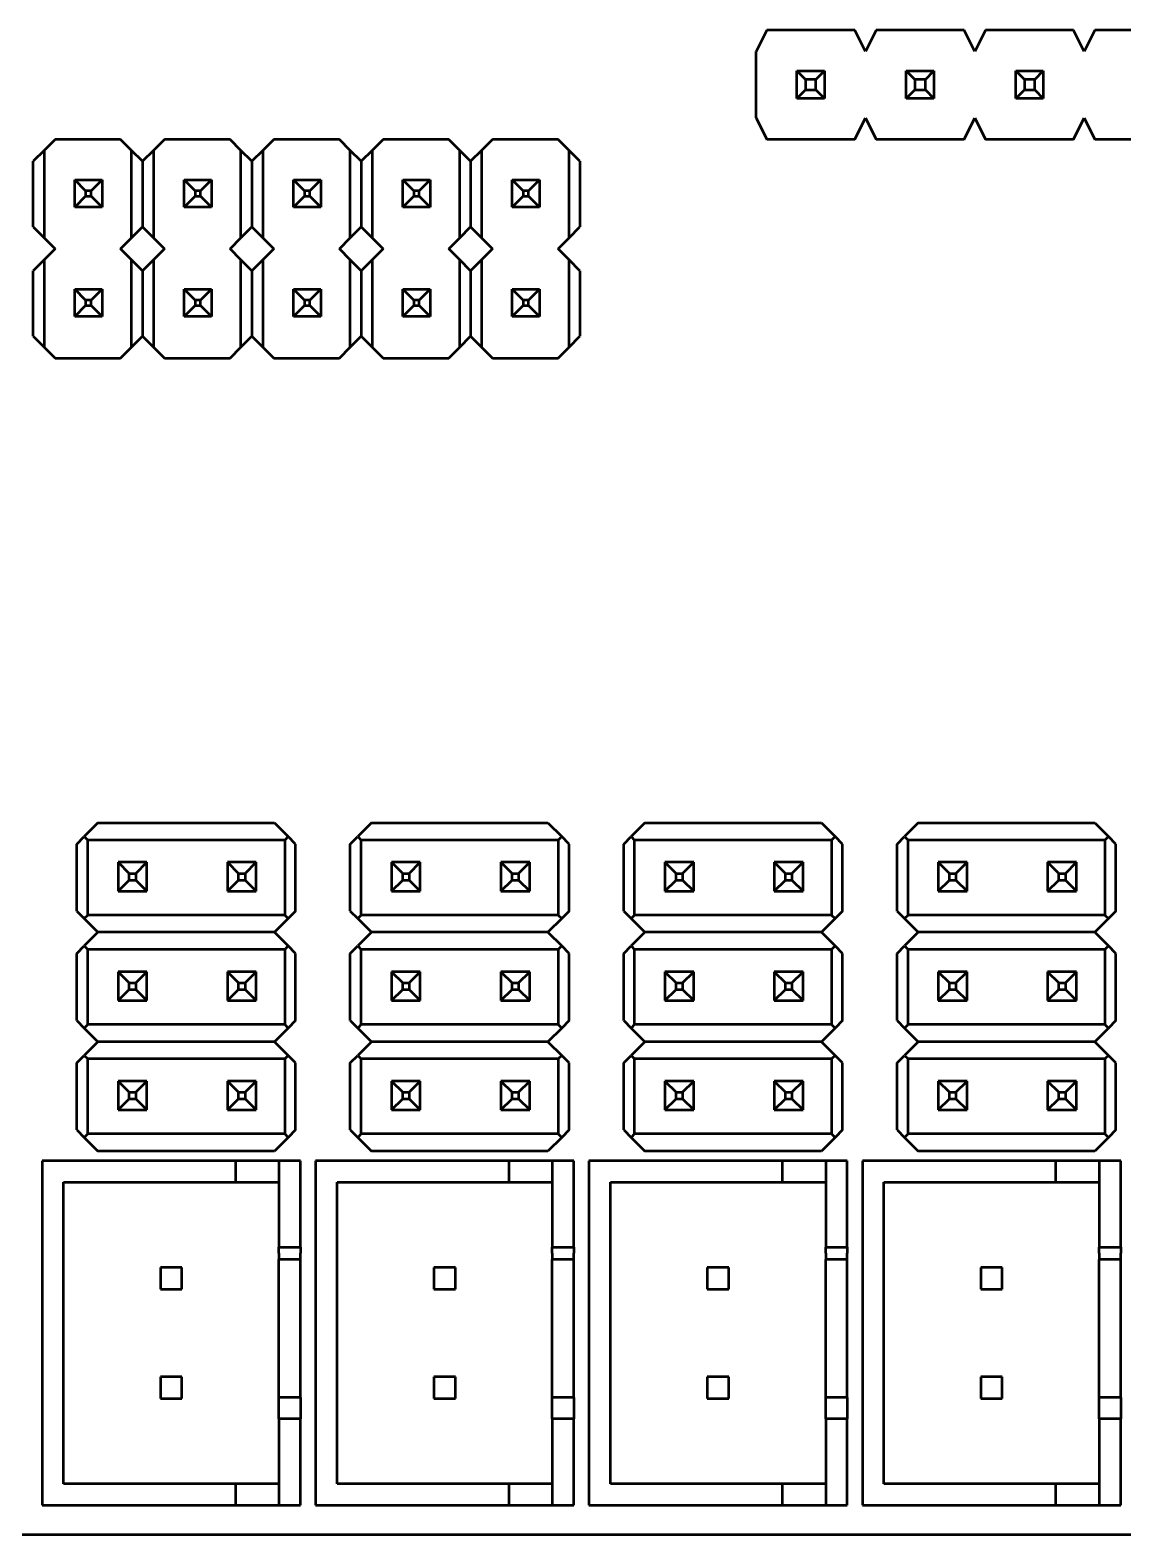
# Model space of a CAD drawing. Header units: inches. Extents: x 5.31 to 11.69, y 3.53 to 7.47.
# Drawn here: x 8.224 to 9.223, y 3.531 to 4.907 of the extents above; entities that cross this region are included whole.
import ezdxf

# ---------------------------------------------------------------- set-up
doc = ezdxf.new("R2010")
doc.units = ezdxf.units.IN
doc.header["$MEASUREMENT"] = 0
doc.layers.add('Visible (ANSI)', color=7, linetype='Continuous', lineweight=50)

msp = doc.modelspace()

# ---------------------------------------------------------------- linework, layer by layer
at = {"layer": 'Visible (ANSI)'}
for p, q in [((8.8978, 4.9075), (8.8879, 4.8878)), ((8.9781, 4.9075), (8.8978, 4.9075)), ((8.9879, 4.8878), (8.9781, 4.9075)), ((8.9978, 4.9075), (8.9879, 4.8878)), ((9.0781, 4.9075), (8.9978, 4.9075)), ((9.0879, 4.8878), (9.0781, 4.9075)), ((9.0978, 4.9075), (9.0879, 4.8878)), ((9.1781, 4.9075), (9.0978, 4.9075)), ((9.1879, 4.8878), (9.1781, 4.9075)), ((9.1978, 4.9075), (9.1879, 4.8878)), ((9.2781, 4.9075), (9.1978, 4.9075)), ((8.8879, 4.8272), (8.8879, 4.8878)), ((8.9253, 4.8701), (8.9505, 4.8701)), ((8.9253, 4.8449), (8.9253, 4.8701)), ((8.9253, 4.8701), (8.9332, 4.8622)), ((8.9427, 4.8622), (8.9332, 4.8622)), ((8.9332, 4.8622), (8.9332, 4.8528)), ((8.9427, 4.8622), (8.9505, 4.8701)), ((8.9427, 4.8528), (8.9427, 4.8622)), ((8.9505, 4.8701), (8.9505, 4.8449)), ((9.0253, 4.8701), (9.0505, 4.8701)), ((9.0253, 4.8449), (9.0253, 4.8701)), ((9.0253, 4.8701), (9.0332, 4.8622)), ((9.0427, 4.8622), (9.0332, 4.8622)), ((9.0332, 4.8622), (9.0332, 4.8528)), ((9.0427, 4.8622), (9.0505, 4.8701)), ((9.0427, 4.8528), (9.0427, 4.8622)), ((9.0505, 4.8701), (9.0505, 4.8449)), ((9.1253, 4.8701), (9.1505, 4.8701)), ((9.1253, 4.8449), (9.1253, 4.8701)), ((9.1253, 4.8701), (9.1332, 4.8622)), ((9.1427, 4.8622), (9.1332, 4.8622)), ((9.1332, 4.8622), (9.1332, 4.8528)), ((9.1427, 4.8622), (9.1505, 4.8701)), ((9.1427, 4.8528), (9.1427, 4.8622)), ((9.1505, 4.8701), (9.1505, 4.8449)), ((8.9253, 4.8449), (8.9332, 4.8528)), ((8.9505, 4.8449), (8.9253, 4.8449)), ((8.9332, 4.8528), (8.9427, 4.8528)), ((8.9427, 4.8528), (8.9505, 4.8449)), ((9.0253, 4.8449), (9.0332, 4.8528)), ((9.0505, 4.8449), (9.0253, 4.8449)), ((9.0332, 4.8528), (9.0427, 4.8528)), ((9.0427, 4.8528), (9.0505, 4.8449)), ((9.1253, 4.8449), (9.1332, 4.8528)), ((9.1505, 4.8449), (9.1253, 4.8449)), ((9.1332, 4.8528), (9.1427, 4.8528)), ((9.1427, 4.8528), (9.1505, 4.8449)), ((8.8879, 4.8272), (8.8978, 4.8075)), ((8.9781, 4.8075), (8.9879, 4.8272)), ((8.9879, 4.8272), (8.9978, 4.8075)), ((9.0781, 4.8075), (9.0879, 4.8272)), ((9.0879, 4.8272), (9.0978, 4.8075)), ((9.1781, 4.8075), (9.1879, 4.8272)), ((9.1879, 4.8272), (9.1978, 4.8075)), ((8.2469, 4.8075), (8.2369, 4.7975)), ((8.3069, 4.8075), (8.2469, 4.8075)), ((8.3169, 4.7975), (8.3069, 4.8075)), ((8.3469, 4.8075), (8.3369, 4.7975)), ((8.4069, 4.8075), (8.3469, 4.8075)), ((8.4169, 4.7975), (8.4069, 4.8075)), ((8.4469, 4.8075), (8.4369, 4.7975)), ((8.5069, 4.8075), (8.4469, 4.8075)), ((8.5169, 4.7975), (8.5069, 4.8075)), ((8.5469, 4.8075), (8.5369, 4.7975)), ((8.6069, 4.8075), (8.5469, 4.8075)), ((8.6169, 4.7975), (8.6069, 4.8075)), ((8.6469, 4.8075), (8.6369, 4.7975)), ((8.7069, 4.8075), (8.6469, 4.8075)), ((8.7169, 4.7975), (8.7069, 4.8075)), ((8.9781, 4.8075), (8.8978, 4.8075)), ((9.0781, 4.8075), (8.9978, 4.8075)), ((9.1781, 4.8075), (9.0978, 4.8075)), ((9.2781, 4.8075), (9.1978, 4.8075)), ((8.2369, 4.7975), (8.2269, 4.7875)), ((8.2369, 4.7975), (8.2369, 4.7175)), ((8.3169, 4.7175), (8.3169, 4.7975)), ((8.3269, 4.7875), (8.3169, 4.7975)), ((8.3369, 4.7975), (8.3269, 4.7875)), ((8.3369, 4.7975), (8.3369, 4.7175)), ((8.4169, 4.7175), (8.4169, 4.7975)), ((8.4269, 4.7875), (8.4169, 4.7975)), ((8.4369, 4.7975), (8.4269, 4.7875)), ((8.4369, 4.7975), (8.4369, 4.7175)), ((8.5169, 4.7175), (8.5169, 4.7975)), ((8.5269, 4.7875), (8.5169, 4.7975)), ((8.5369, 4.7975), (8.5269, 4.7875)), ((8.5369, 4.7975), (8.5369, 4.7175)), ((8.6169, 4.7175), (8.6169, 4.7975)), ((8.6269, 4.7875), (8.6169, 4.7975)), ((8.6369, 4.7975), (8.6269, 4.7875)), ((8.6369, 4.7975), (8.6369, 4.7175)), ((8.7169, 4.7175), (8.7169, 4.7975)), ((8.7269, 4.7875), (8.7169, 4.7975)), ((8.2269, 4.7275), (8.2269, 4.7875)), ((8.3269, 4.7875), (8.3269, 4.7275)), ((8.4269, 4.7875), (8.4269, 4.7275)), ((8.5269, 4.7875), (8.5269, 4.7275)), ((8.6269, 4.7875), (8.6269, 4.7275)), ((8.7269, 4.7875), (8.7269, 4.7275)), ((8.2649, 4.7455), (8.2649, 4.7705)), ((8.2649, 4.7705), (8.2899, 4.7705)), ((8.2749, 4.7605), (8.2649, 4.7705)), ((8.2899, 4.7705), (8.2799, 4.7605)), ((8.2899, 4.7705), (8.2899, 4.7455)), ((8.3649, 4.7455), (8.3649, 4.7705)), ((8.3649, 4.7705), (8.3899, 4.7705)), ((8.3749, 4.7605), (8.3649, 4.7705)), ((8.3899, 4.7705), (8.3799, 4.7605)), ((8.3899, 4.7705), (8.3899, 4.7455)), ((8.4649, 4.7455), (8.4649, 4.7705)), ((8.4649, 4.7705), (8.4899, 4.7705)), ((8.4749, 4.7605), (8.4649, 4.7705)), ((8.4899, 4.7705), (8.4799, 4.7605)), ((8.4899, 4.7705), (8.4899, 4.7455)), ((8.5649, 4.7455), (8.5649, 4.7705)), ((8.5649, 4.7705), (8.5899, 4.7705)), ((8.5749, 4.7605), (8.5649, 4.7705)), ((8.5899, 4.7705), (8.5799, 4.7605)), ((8.5899, 4.7705), (8.5899, 4.7455)), ((8.6649, 4.7455), (8.6649, 4.7705)), ((8.6649, 4.7705), (8.6899, 4.7705)), ((8.6749, 4.7605), (8.6649, 4.7705)), ((8.6899, 4.7705), (8.6799, 4.7605)), ((8.6899, 4.7705), (8.6899, 4.7455)), ((8.2749, 4.7555), (8.2649, 4.7455)), ((8.2749, 4.7605), (8.2749, 4.7555)), ((8.2799, 4.7605), (8.2749, 4.7605)), ((8.2749, 4.7555), (8.2799, 4.7555)), ((8.2799, 4.7555), (8.2799, 4.7605)), ((8.2899, 4.7455), (8.2799, 4.7555)), ((8.3749, 4.7555), (8.3649, 4.7455)), ((8.3749, 4.7605), (8.3749, 4.7555)), ((8.3799, 4.7605), (8.3749, 4.7605)), ((8.3749, 4.7555), (8.3799, 4.7555)), ((8.3799, 4.7555), (8.3799, 4.7605)), ((8.3899, 4.7455), (8.3799, 4.7555)), ((8.4749, 4.7555), (8.4649, 4.7455)), ((8.4749, 4.7605), (8.4749, 4.7555)), ((8.4799, 4.7605), (8.4749, 4.7605)), ((8.4749, 4.7555), (8.4799, 4.7555)), ((8.4799, 4.7555), (8.4799, 4.7605)), ((8.4899, 4.7455), (8.4799, 4.7555)), ((8.5749, 4.7555), (8.5649, 4.7455)), ((8.5749, 4.7605), (8.5749, 4.7555)), ((8.5799, 4.7605), (8.5749, 4.7605)), ((8.5749, 4.7555), (8.5799, 4.7555)), ((8.5799, 4.7555), (8.5799, 4.7605)), ((8.5899, 4.7455), (8.5799, 4.7555)), ((8.6749, 4.7555), (8.6649, 4.7455)), ((8.6749, 4.7605), (8.6749, 4.7555)), ((8.6799, 4.7605), (8.6749, 4.7605)), ((8.6749, 4.7555), (8.6799, 4.7555)), ((8.6799, 4.7555), (8.6799, 4.7605)), ((8.6899, 4.7455), (8.6799, 4.7555)), ((8.2899, 4.7455), (8.2649, 4.7455)), ((8.3899, 4.7455), (8.3649, 4.7455)), ((8.4899, 4.7455), (8.4649, 4.7455)), ((8.5899, 4.7455), (8.5649, 4.7455)), ((8.6899, 4.7455), (8.6649, 4.7455)), ((8.2269, 4.7275), (8.2369, 4.7175)), ((8.3169, 4.7175), (8.3269, 4.7275)), ((8.3269, 4.7275), (8.3369, 4.7175)), ((8.4169, 4.7175), (8.4269, 4.7275)), ((8.4269, 4.7275), (8.4369, 4.7175)), ((8.5169, 4.7175), (8.5269, 4.7275)), ((8.5269, 4.7275), (8.5369, 4.7175)), ((8.6169, 4.7175), (8.6269, 4.7275)), ((8.6269, 4.7275), (8.6369, 4.7175)), ((8.7169, 4.7175), (8.7269, 4.7275)), ((8.2369, 4.7175), (8.2469, 4.7075)), ((8.2469, 4.7075), (8.2369, 4.6975)), ((8.3069, 4.7075), (8.3169, 4.7175)), ((8.3169, 4.6975), (8.3069, 4.7075)), ((8.3369, 4.7175), (8.3469, 4.7075)), ((8.3469, 4.7075), (8.3369, 4.6975)), ((8.4069, 4.7075), (8.4169, 4.7175)), ((8.4169, 4.6975), (8.4069, 4.7075)), ((8.4369, 4.7175), (8.4469, 4.7075)), ((8.4469, 4.7075), (8.4369, 4.6975)), ((8.5069, 4.7075), (8.5169, 4.7175)), ((8.5169, 4.6975), (8.5069, 4.7075)), ((8.5369, 4.7175), (8.5469, 4.7075)), ((8.5469, 4.7075), (8.5369, 4.6975)), ((8.6069, 4.7075), (8.6169, 4.7175)), ((8.6169, 4.6975), (8.6069, 4.7075)), ((8.6369, 4.7175), (8.6469, 4.7075)), ((8.6469, 4.7075), (8.6369, 4.6975)), ((8.7069, 4.7075), (8.7169, 4.7175)), ((8.7169, 4.6975), (8.7069, 4.7075)), ((8.2369, 4.6975), (8.2269, 4.6875)), ((8.2369, 4.6975), (8.2369, 4.6175)), ((8.3169, 4.6175), (8.3169, 4.6975)), ((8.3269, 4.6875), (8.3169, 4.6975)), ((8.3369, 4.6975), (8.3269, 4.6875)), ((8.3369, 4.6975), (8.3369, 4.6175)), ((8.4169, 4.6175), (8.4169, 4.6975)), ((8.4269, 4.6875), (8.4169, 4.6975)), ((8.4369, 4.6975), (8.4269, 4.6875)), ((8.4369, 4.6975), (8.4369, 4.6175)), ((8.5169, 4.6175), (8.5169, 4.6975)), ((8.5269, 4.6875), (8.5169, 4.6975)), ((8.5369, 4.6975), (8.5269, 4.6875)), ((8.5369, 4.6975), (8.5369, 4.6175)), ((8.6169, 4.6175), (8.6169, 4.6975)), ((8.6269, 4.6875), (8.6169, 4.6975)), ((8.6369, 4.6975), (8.6269, 4.6875)), ((8.6369, 4.6975), (8.6369, 4.6175)), ((8.7169, 4.6175), (8.7169, 4.6975)), ((8.7269, 4.6875), (8.7169, 4.6975)), ((8.2269, 4.6275), (8.2269, 4.6875)), ((8.3269, 4.6875), (8.3269, 4.6275)), ((8.4269, 4.6875), (8.4269, 4.6275)), ((8.5269, 4.6875), (8.5269, 4.6275)), ((8.6269, 4.6875), (8.6269, 4.6275)), ((8.7269, 4.6875), (8.7269, 4.6275)), ((8.2649, 4.6455), (8.2649, 4.6705)), ((8.2649, 4.6705), (8.2899, 4.6705)), ((8.2749, 4.6605), (8.2649, 4.6705)), ((8.2899, 4.6705), (8.2799, 4.6605)), ((8.2899, 4.6705), (8.2899, 4.6455)), ((8.3649, 4.6455), (8.3649, 4.6705)), ((8.3649, 4.6705), (8.3899, 4.6705)), ((8.3749, 4.6605), (8.3649, 4.6705)), ((8.3899, 4.6705), (8.3799, 4.6605)), ((8.3899, 4.6705), (8.3899, 4.6455)), ((8.4649, 4.6455), (8.4649, 4.6705)), ((8.4649, 4.6705), (8.4899, 4.6705)), ((8.4749, 4.6605), (8.4649, 4.6705)), ((8.4899, 4.6705), (8.4799, 4.6605)), ((8.4899, 4.6705), (8.4899, 4.6455)), ((8.5649, 4.6455), (8.5649, 4.6705)), ((8.5649, 4.6705), (8.5899, 4.6705)), ((8.5749, 4.6605), (8.5649, 4.6705)), ((8.5899, 4.6705), (8.5799, 4.6605)), ((8.5899, 4.6705), (8.5899, 4.6455)), ((8.6649, 4.6455), (8.6649, 4.6705)), ((8.6649, 4.6705), (8.6899, 4.6705)), ((8.6749, 4.6605), (8.6649, 4.6705)), ((8.6899, 4.6705), (8.6799, 4.6605)), ((8.6899, 4.6705), (8.6899, 4.6455)), ((8.2749, 4.6555), (8.2649, 4.6455)), ((8.2749, 4.6605), (8.2749, 4.6555)), ((8.2799, 4.6605), (8.2749, 4.6605)), ((8.2749, 4.6555), (8.2799, 4.6555)), ((8.2799, 4.6555), (8.2799, 4.6605)), ((8.2899, 4.6455), (8.2799, 4.6555)), ((8.3749, 4.6555), (8.3649, 4.6455)), ((8.3749, 4.6605), (8.3749, 4.6555)), ((8.3799, 4.6605), (8.3749, 4.6605)), ((8.3749, 4.6555), (8.3799, 4.6555)), ((8.3799, 4.6555), (8.3799, 4.6605)), ((8.3899, 4.6455), (8.3799, 4.6555)), ((8.4749, 4.6555), (8.4649, 4.6455)), ((8.4749, 4.6605), (8.4749, 4.6555)), ((8.4799, 4.6605), (8.4749, 4.6605)), ((8.4749, 4.6555), (8.4799, 4.6555)), ((8.4799, 4.6555), (8.4799, 4.6605)), ((8.4899, 4.6455), (8.4799, 4.6555)), ((8.5749, 4.6555), (8.5649, 4.6455)), ((8.5749, 4.6605), (8.5749, 4.6555)), ((8.5799, 4.6605), (8.5749, 4.6605)), ((8.5749, 4.6555), (8.5799, 4.6555)), ((8.5799, 4.6555), (8.5799, 4.6605)), ((8.5899, 4.6455), (8.5799, 4.6555)), ((8.6749, 4.6555), (8.6649, 4.6455)), ((8.6749, 4.6605), (8.6749, 4.6555)), ((8.6799, 4.6605), (8.6749, 4.6605)), ((8.6749, 4.6555), (8.6799, 4.6555)), ((8.6799, 4.6555), (8.6799, 4.6605)), ((8.6899, 4.6455), (8.6799, 4.6555)), ((8.2899, 4.6455), (8.2649, 4.6455)), ((8.3899, 4.6455), (8.3649, 4.6455)), ((8.4899, 4.6455), (8.4649, 4.6455)), ((8.5899, 4.6455), (8.5649, 4.6455)), ((8.6899, 4.6455), (8.6649, 4.6455)), ((8.2269, 4.6275), (8.2369, 4.6175)), ((8.3169, 4.6175), (8.3269, 4.6275)), ((8.3269, 4.6275), (8.3369, 4.6175)), ((8.4169, 4.6175), (8.4269, 4.6275)), ((8.4269, 4.6275), (8.4369, 4.6175)), ((8.5169, 4.6175), (8.5269, 4.6275)), ((8.5269, 4.6275), (8.5369, 4.6175)), ((8.6169, 4.6175), (8.6269, 4.6275)), ((8.6269, 4.6275), (8.6369, 4.6175)), ((8.7169, 4.6175), (8.7269, 4.6275)), ((8.2369, 4.6175), (8.2469, 4.6075)), ((8.3069, 4.6075), (8.3169, 4.6175)), ((8.3369, 4.6175), (8.3469, 4.6075)), ((8.4069, 4.6075), (8.4169, 4.6175)), ((8.4369, 4.6175), (8.4469, 4.6075)), ((8.5069, 4.6075), (8.5169, 4.6175)), ((8.5369, 4.6175), (8.5469, 4.6075)), ((8.6069, 4.6075), (8.6169, 4.6175)), ((8.6369, 4.6175), (8.6469, 4.6075)), ((8.7069, 4.6075), (8.7169, 4.6175)), ((8.2469, 4.6075), (8.3069, 4.6075)), ((8.3469, 4.6075), (8.4069, 4.6075)), ((8.4469, 4.6075), (8.5069, 4.6075)), ((8.5469, 4.6075), (8.6069, 4.6075)), ((8.6469, 4.6075), (8.7069, 4.6075)), ((8.2669, 4.1632), (8.2737, 4.17)), ((8.2862, 4.1825), (8.2737, 4.17)), ((8.2737, 4.17), (8.2769, 4.1667)), ((8.2862, 4.1825), (8.4476, 4.1825)), ((8.4476, 4.1825), (8.4602, 4.17)), ((8.4602, 4.17), (8.4569, 4.1667)), ((8.4669, 4.1632), (8.4602, 4.17)), ((8.5169, 4.1632), (8.5237, 4.17)), ((8.5362, 4.1825), (8.5237, 4.17)), ((8.5237, 4.17), (8.5269, 4.1667)), ((8.5362, 4.1825), (8.6976, 4.1825)), ((8.6976, 4.1825), (8.7102, 4.17)), ((8.7102, 4.17), (8.7069, 4.1667)), ((8.7169, 4.1632), (8.7102, 4.17)), ((8.7669, 4.1632), (8.7737, 4.17)), ((8.7862, 4.1825), (8.7737, 4.17)), ((8.7737, 4.17), (8.7769, 4.1667)), ((8.7862, 4.1825), (8.9476, 4.1825)), ((8.9476, 4.1825), (8.9602, 4.17)), ((8.9602, 4.17), (8.9569, 4.1667)), ((8.9669, 4.1632), (8.9602, 4.17)), ((9.0169, 4.1632), (9.0237, 4.17)), ((9.0362, 4.1825), (9.0237, 4.17)), ((9.0237, 4.17), (9.0269, 4.1667)), ((9.0362, 4.1825), (9.1976, 4.1825)), ((9.1976, 4.1825), (9.2102, 4.17)), ((9.2102, 4.17), (9.2069, 4.1667)), ((9.2169, 4.1632), (9.2102, 4.17)), ((8.2669, 4.1018), (8.2669, 4.1632)), ((8.4569, 4.1667), (8.2769, 4.1667)), ((8.2769, 4.0982), (8.2769, 4.1667)), ((8.4569, 4.1667), (8.4569, 4.0982)), ((8.4669, 4.1018), (8.4669, 4.1632)), ((8.5169, 4.1018), (8.5169, 4.1632)), ((8.7069, 4.1667), (8.5269, 4.1667)), ((8.5269, 4.0982), (8.5269, 4.1667)), ((8.7069, 4.1667), (8.7069, 4.0982)), ((8.7169, 4.1018), (8.7169, 4.1632)), ((8.7669, 4.1018), (8.7669, 4.1632)), ((8.9569, 4.1667), (8.7769, 4.1667)), ((8.7769, 4.0982), (8.7769, 4.1667)), ((8.9569, 4.1667), (8.9569, 4.0982)), ((8.9669, 4.1018), (8.9669, 4.1632)), ((9.0169, 4.1018), (9.0169, 4.1632)), ((9.2069, 4.1667), (9.0269, 4.1667)), ((9.0269, 4.0982), (9.0269, 4.1667)), ((9.2069, 4.1667), (9.2069, 4.0982)), ((9.2169, 4.1018), (9.2169, 4.1632)), ((8.3309, 4.1465), (8.3045, 4.1465)), ((8.3045, 4.1465), (8.3045, 4.1201)), ((8.3045, 4.1465), (8.3148, 4.1362)), ((8.3207, 4.1362), (8.3309, 4.1465)), ((8.3309, 4.1201), (8.3309, 4.1465)), ((8.4309, 4.1465), (8.4045, 4.1465)), ((8.4045, 4.1465), (8.4045, 4.1201)), ((8.4045, 4.1465), (8.4148, 4.1362)), ((8.4207, 4.1362), (8.4309, 4.1465)), ((8.4309, 4.1201), (8.4309, 4.1465)), ((8.5809, 4.1465), (8.5545, 4.1465)), ((8.5545, 4.1465), (8.5545, 4.1201)), ((8.5545, 4.1465), (8.5648, 4.1362)), ((8.5707, 4.1362), (8.5809, 4.1465)), ((8.5809, 4.1201), (8.5809, 4.1465)), ((8.6809, 4.1465), (8.6545, 4.1465)), ((8.6545, 4.1465), (8.6545, 4.1201)), ((8.6545, 4.1465), (8.6648, 4.1362)), ((8.6707, 4.1362), (8.6809, 4.1465)), ((8.6809, 4.1201), (8.6809, 4.1465)), ((8.8309, 4.1465), (8.8045, 4.1465)), ((8.8045, 4.1465), (8.8045, 4.1201)), ((8.8045, 4.1465), (8.8148, 4.1362)), ((8.8207, 4.1362), (8.8309, 4.1465)), ((8.8309, 4.1201), (8.8309, 4.1465)), ((8.9309, 4.1465), (8.9045, 4.1465)), ((8.9045, 4.1465), (8.9045, 4.1201)), ((8.9045, 4.1465), (8.9148, 4.1362)), ((8.9207, 4.1362), (8.9309, 4.1465)), ((8.9309, 4.1201), (8.9309, 4.1465)), ((9.0809, 4.1465), (9.0545, 4.1465)), ((9.0545, 4.1465), (9.0545, 4.1201)), ((9.0545, 4.1465), (9.0648, 4.1362)), ((9.0707, 4.1362), (9.0809, 4.1465)), ((9.0809, 4.1201), (9.0809, 4.1465)), ((9.1809, 4.1465), (9.1545, 4.1465)), ((9.1545, 4.1465), (9.1545, 4.1201)), ((9.1545, 4.1465), (9.1648, 4.1362)), ((9.1707, 4.1362), (9.1809, 4.1465)), ((9.1809, 4.1201), (9.1809, 4.1465)), ((8.3045, 4.1201), (8.3148, 4.1303)), ((8.3148, 4.1362), (8.3207, 4.1362)), ((8.3148, 4.1303), (8.3148, 4.1362)), ((8.3148, 4.1303), (8.3207, 4.1303)), ((8.3207, 4.1362), (8.3207, 4.1303)), ((8.3207, 4.1303), (8.3309, 4.1201)), ((8.4045, 4.1201), (8.4148, 4.1303)), ((8.4148, 4.1362), (8.4207, 4.1362)), ((8.4148, 4.1303), (8.4148, 4.1362)), ((8.4148, 4.1303), (8.4207, 4.1303)), ((8.4207, 4.1362), (8.4207, 4.1303)), ((8.4207, 4.1303), (8.4309, 4.1201)), ((8.5545, 4.1201), (8.5648, 4.1303)), ((8.5648, 4.1362), (8.5707, 4.1362)), ((8.5648, 4.1303), (8.5648, 4.1362)), ((8.5648, 4.1303), (8.5707, 4.1303)), ((8.5707, 4.1362), (8.5707, 4.1303)), ((8.5707, 4.1303), (8.5809, 4.1201)), ((8.6545, 4.1201), (8.6648, 4.1303)), ((8.6648, 4.1362), (8.6707, 4.1362)), ((8.6648, 4.1303), (8.6648, 4.1362)), ((8.6648, 4.1303), (8.6707, 4.1303)), ((8.6707, 4.1362), (8.6707, 4.1303)), ((8.6707, 4.1303), (8.6809, 4.1201)), ((8.8045, 4.1201), (8.8148, 4.1303)), ((8.8148, 4.1362), (8.8207, 4.1362)), ((8.8148, 4.1303), (8.8148, 4.1362)), ((8.8148, 4.1303), (8.8207, 4.1303)), ((8.8207, 4.1362), (8.8207, 4.1303)), ((8.8207, 4.1303), (8.8309, 4.1201)), ((8.9045, 4.1201), (8.9148, 4.1303)), ((8.9148, 4.1362), (8.9207, 4.1362)), ((8.9148, 4.1303), (8.9148, 4.1362)), ((8.9148, 4.1303), (8.9207, 4.1303)), ((8.9207, 4.1362), (8.9207, 4.1303)), ((8.9207, 4.1303), (8.9309, 4.1201)), ((9.0545, 4.1201), (9.0648, 4.1303)), ((9.0648, 4.1362), (9.0707, 4.1362)), ((9.0648, 4.1303), (9.0648, 4.1362)), ((9.0648, 4.1303), (9.0707, 4.1303)), ((9.0707, 4.1362), (9.0707, 4.1303)), ((9.0707, 4.1303), (9.0809, 4.1201)), ((9.1545, 4.1201), (9.1648, 4.1303)), ((9.1648, 4.1362), (9.1707, 4.1362)), ((9.1648, 4.1303), (9.1648, 4.1362)), ((9.1648, 4.1303), (9.1707, 4.1303)), ((9.1707, 4.1362), (9.1707, 4.1303)), ((9.1707, 4.1303), (9.1809, 4.1201)), ((8.3045, 4.1201), (8.3309, 4.1201)), ((8.4045, 4.1201), (8.4309, 4.1201)), ((8.5545, 4.1201), (8.5809, 4.1201)), ((8.6545, 4.1201), (8.6809, 4.1201)), ((8.8045, 4.1201), (8.8309, 4.1201)), ((8.9045, 4.1201), (8.9309, 4.1201)), ((9.0545, 4.1201), (9.0809, 4.1201)), ((9.1545, 4.1201), (9.1809, 4.1201)), ((8.2669, 4.1018), (8.2737, 4.095)), ((8.4669, 4.1018), (8.4602, 4.095)), ((8.5169, 4.1018), (8.5237, 4.095)), ((8.7169, 4.1018), (8.7102, 4.095)), ((8.7669, 4.1018), (8.7737, 4.095)), ((8.9669, 4.1018), (8.9602, 4.095)), ((9.0169, 4.1018), (9.0237, 4.095)), ((9.2169, 4.1018), (9.2102, 4.095)), ((8.2769, 4.0982), (8.2737, 4.095)), ((8.2737, 4.095), (8.2862, 4.0825)), ((8.4569, 4.0982), (8.2769, 4.0982)), ((8.4602, 4.095), (8.4476, 4.0825)), ((8.4569, 4.0982), (8.4602, 4.095)), ((8.5269, 4.0982), (8.5237, 4.095)), ((8.5237, 4.095), (8.5362, 4.0825)), ((8.7069, 4.0982), (8.5269, 4.0982)), ((8.7102, 4.095), (8.6976, 4.0825)), ((8.7069, 4.0982), (8.7102, 4.095)), ((8.7769, 4.0982), (8.7737, 4.095)), ((8.7737, 4.095), (8.7862, 4.0825)), ((8.9569, 4.0982), (8.7769, 4.0982)), ((8.9602, 4.095), (8.9476, 4.0825)), ((8.9569, 4.0982), (8.9602, 4.095)), ((9.0269, 4.0982), (9.0237, 4.095)), ((9.0237, 4.095), (9.0362, 4.0825)), ((9.2069, 4.0982), (9.0269, 4.0982)), ((9.2102, 4.095), (9.1976, 4.0825)), ((9.2069, 4.0982), (9.2102, 4.095)), ((8.2862, 4.0825), (8.2737, 4.07)), ((8.4476, 4.0825), (8.2862, 4.0825)), ((8.4476, 4.0825), (8.4602, 4.07)), ((8.5362, 4.0825), (8.5237, 4.07)), ((8.6976, 4.0825), (8.5362, 4.0825)), ((8.6976, 4.0825), (8.7102, 4.07)), ((8.7862, 4.0825), (8.7737, 4.07)), ((8.9476, 4.0825), (8.7862, 4.0825)), ((8.9476, 4.0825), (8.9602, 4.07)), ((9.0362, 4.0825), (9.0237, 4.07)), ((9.1976, 4.0825), (9.0362, 4.0825)), ((9.1976, 4.0825), (9.2102, 4.07)), ((8.2669, 4.0632), (8.2737, 4.07)), ((8.2669, 4.0018), (8.2669, 4.0632)), ((8.2737, 4.07), (8.2769, 4.0667)), ((8.4569, 4.0667), (8.2769, 4.0667)), ((8.2769, 3.9982), (8.2769, 4.0667)), ((8.4602, 4.07), (8.4569, 4.0667)), ((8.4569, 4.0667), (8.4569, 3.9982)), ((8.4669, 4.0632), (8.4602, 4.07)), ((8.4669, 4.0018), (8.4669, 4.0632)), ((8.5169, 4.0632), (8.5237, 4.07)), ((8.5169, 4.0018), (8.5169, 4.0632)), ((8.5237, 4.07), (8.5269, 4.0667)), ((8.7069, 4.0667), (8.5269, 4.0667)), ((8.5269, 3.9982), (8.5269, 4.0667)), ((8.7102, 4.07), (8.7069, 4.0667)), ((8.7069, 4.0667), (8.7069, 3.9982)), ((8.7169, 4.0632), (8.7102, 4.07)), ((8.7169, 4.0018), (8.7169, 4.0632)), ((8.7669, 4.0632), (8.7737, 4.07)), ((8.7669, 4.0018), (8.7669, 4.0632)), ((8.7737, 4.07), (8.7769, 4.0667)), ((8.9569, 4.0667), (8.7769, 4.0667)), ((8.7769, 3.9982), (8.7769, 4.0667)), ((8.9602, 4.07), (8.9569, 4.0667)), ((8.9569, 4.0667), (8.9569, 3.9982)), ((8.9669, 4.0632), (8.9602, 4.07)), ((8.9669, 4.0018), (8.9669, 4.0632)), ((9.0169, 4.0632), (9.0237, 4.07)), ((9.0169, 4.0018), (9.0169, 4.0632)), ((9.0237, 4.07), (9.0269, 4.0667)), ((9.2069, 4.0667), (9.0269, 4.0667)), ((9.0269, 3.9982), (9.0269, 4.0667)), ((9.2102, 4.07), (9.2069, 4.0667)), ((9.2069, 4.0667), (9.2069, 3.9982)), ((9.2169, 4.0632), (9.2102, 4.07)), ((9.2169, 4.0018), (9.2169, 4.0632)), ((8.3309, 4.0465), (8.3045, 4.0465)), ((8.3045, 4.0465), (8.3045, 4.0201)), ((8.3045, 4.0465), (8.3148, 4.0362)), ((8.3207, 4.0362), (8.3309, 4.0465)), ((8.3309, 4.0201), (8.3309, 4.0465)), ((8.4309, 4.0465), (8.4045, 4.0465)), ((8.4045, 4.0465), (8.4045, 4.0201)), ((8.4045, 4.0465), (8.4148, 4.0362)), ((8.4207, 4.0362), (8.4309, 4.0465)), ((8.4309, 4.0201), (8.4309, 4.0465)), ((8.5809, 4.0465), (8.5545, 4.0465)), ((8.5545, 4.0465), (8.5545, 4.0201)), ((8.5545, 4.0465), (8.5648, 4.0362)), ((8.5707, 4.0362), (8.5809, 4.0465)), ((8.5809, 4.0201), (8.5809, 4.0465)), ((8.6809, 4.0465), (8.6545, 4.0465)), ((8.6545, 4.0465), (8.6545, 4.0201)), ((8.6545, 4.0465), (8.6648, 4.0362)), ((8.6707, 4.0362), (8.6809, 4.0465)), ((8.6809, 4.0201), (8.6809, 4.0465)), ((8.8309, 4.0465), (8.8045, 4.0465)), ((8.8045, 4.0465), (8.8045, 4.0201)), ((8.8045, 4.0465), (8.8148, 4.0362)), ((8.8207, 4.0362), (8.8309, 4.0465)), ((8.8309, 4.0201), (8.8309, 4.0465)), ((8.9309, 4.0465), (8.9045, 4.0465)), ((8.9045, 4.0465), (8.9045, 4.0201)), ((8.9045, 4.0465), (8.9148, 4.0362)), ((8.9207, 4.0362), (8.9309, 4.0465)), ((8.9309, 4.0201), (8.9309, 4.0465)), ((9.0809, 4.0465), (9.0545, 4.0465)), ((9.0545, 4.0465), (9.0545, 4.0201)), ((9.0545, 4.0465), (9.0648, 4.0362)), ((9.0707, 4.0362), (9.0809, 4.0465)), ((9.0809, 4.0201), (9.0809, 4.0465)), ((9.1809, 4.0465), (9.1545, 4.0465)), ((9.1545, 4.0465), (9.1545, 4.0201)), ((9.1545, 4.0465), (9.1648, 4.0362)), ((9.1707, 4.0362), (9.1809, 4.0465)), ((9.1809, 4.0201), (9.1809, 4.0465)), ((8.3148, 4.0362), (8.3207, 4.0362)), ((8.3148, 4.0303), (8.3148, 4.0362)), ((8.3207, 4.0362), (8.3207, 4.0303)), ((8.4148, 4.0362), (8.4207, 4.0362)), ((8.4148, 4.0303), (8.4148, 4.0362)), ((8.4207, 4.0362), (8.4207, 4.0303)), ((8.5648, 4.0362), (8.5707, 4.0362)), ((8.5648, 4.0303), (8.5648, 4.0362)), ((8.5707, 4.0362), (8.5707, 4.0303)), ((8.6648, 4.0362), (8.6707, 4.0362)), ((8.6648, 4.0303), (8.6648, 4.0362)), ((8.6707, 4.0362), (8.6707, 4.0303)), ((8.8148, 4.0362), (8.8207, 4.0362)), ((8.8148, 4.0303), (8.8148, 4.0362)), ((8.8207, 4.0362), (8.8207, 4.0303)), ((8.9148, 4.0362), (8.9207, 4.0362)), ((8.9148, 4.0303), (8.9148, 4.0362)), ((8.9207, 4.0362), (8.9207, 4.0303)), ((9.0648, 4.0362), (9.0707, 4.0362)), ((9.0648, 4.0303), (9.0648, 4.0362)), ((9.0707, 4.0362), (9.0707, 4.0303)), ((9.1648, 4.0362), (9.1707, 4.0362)), ((9.1648, 4.0303), (9.1648, 4.0362)), ((9.1707, 4.0362), (9.1707, 4.0303)), ((8.3045, 4.0201), (8.3148, 4.0303)), ((8.3045, 4.0201), (8.3309, 4.0201)), ((8.3148, 4.0303), (8.3207, 4.0303)), ((8.3207, 4.0303), (8.3309, 4.0201)), ((8.4045, 4.0201), (8.4148, 4.0303)), ((8.4045, 4.0201), (8.4309, 4.0201)), ((8.4148, 4.0303), (8.4207, 4.0303)), ((8.4207, 4.0303), (8.4309, 4.0201)), ((8.5545, 4.0201), (8.5648, 4.0303)), ((8.5545, 4.0201), (8.5809, 4.0201)), ((8.5648, 4.0303), (8.5707, 4.0303)), ((8.5707, 4.0303), (8.5809, 4.0201)), ((8.6545, 4.0201), (8.6648, 4.0303)), ((8.6545, 4.0201), (8.6809, 4.0201)), ((8.6648, 4.0303), (8.6707, 4.0303)), ((8.6707, 4.0303), (8.6809, 4.0201)), ((8.8045, 4.0201), (8.8148, 4.0303)), ((8.8045, 4.0201), (8.8309, 4.0201)), ((8.8148, 4.0303), (8.8207, 4.0303)), ((8.8207, 4.0303), (8.8309, 4.0201)), ((8.9045, 4.0201), (8.9148, 4.0303)), ((8.9045, 4.0201), (8.9309, 4.0201)), ((8.9148, 4.0303), (8.9207, 4.0303)), ((8.9207, 4.0303), (8.9309, 4.0201)), ((9.0545, 4.0201), (9.0648, 4.0303)), ((9.0545, 4.0201), (9.0809, 4.0201)), ((9.0648, 4.0303), (9.0707, 4.0303)), ((9.0707, 4.0303), (9.0809, 4.0201)), ((9.1545, 4.0201), (9.1648, 4.0303)), ((9.1545, 4.0201), (9.1809, 4.0201)), ((9.1648, 4.0303), (9.1707, 4.0303)), ((9.1707, 4.0303), (9.1809, 4.0201)), ((8.2669, 4.0018), (8.2737, 3.995)), ((8.2769, 3.9982), (8.2737, 3.995)), ((8.2737, 3.995), (8.2862, 3.9825)), ((8.4569, 3.9982), (8.2769, 3.9982)), ((8.4602, 3.995), (8.4476, 3.9825)), ((8.4569, 3.9982), (8.4602, 3.995)), ((8.4669, 4.0018), (8.4602, 3.995)), ((8.5169, 4.0018), (8.5237, 3.995)), ((8.5269, 3.9982), (8.5237, 3.995)), ((8.5237, 3.995), (8.5362, 3.9825)), ((8.7069, 3.9982), (8.5269, 3.9982)), ((8.7102, 3.995), (8.6976, 3.9825)), ((8.7069, 3.9982), (8.7102, 3.995)), ((8.7169, 4.0018), (8.7102, 3.995)), ((8.7669, 4.0018), (8.7737, 3.995)), ((8.7769, 3.9982), (8.7737, 3.995)), ((8.7737, 3.995), (8.7862, 3.9825)), ((8.9569, 3.9982), (8.7769, 3.9982)), ((8.9602, 3.995), (8.9476, 3.9825)), ((8.9569, 3.9982), (8.9602, 3.995)), ((8.9669, 4.0018), (8.9602, 3.995)), ((9.0169, 4.0018), (9.0237, 3.995)), ((9.0269, 3.9982), (9.0237, 3.995)), ((9.0237, 3.995), (9.0362, 3.9825)), ((9.2069, 3.9982), (9.0269, 3.9982)), ((9.2102, 3.995), (9.1976, 3.9825)), ((9.2069, 3.9982), (9.2102, 3.995)), ((9.2169, 4.0018), (9.2102, 3.995)), ((8.2862, 3.9825), (8.2737, 3.97)), ((8.4476, 3.9825), (8.2862, 3.9825)), ((8.4476, 3.9825), (8.4602, 3.97)), ((8.5362, 3.9825), (8.5237, 3.97)), ((8.6976, 3.9825), (8.5362, 3.9825)), ((8.6976, 3.9825), (8.7102, 3.97)), ((8.7862, 3.9825), (8.7737, 3.97)), ((8.9476, 3.9825), (8.7862, 3.9825)), ((8.9476, 3.9825), (8.9602, 3.97)), ((9.0362, 3.9825), (9.0237, 3.97)), ((9.1976, 3.9825), (9.0362, 3.9825)), ((9.1976, 3.9825), (9.2102, 3.97)), ((8.2669, 3.9632), (8.2737, 3.97)), ((8.2669, 3.9018), (8.2669, 3.9632)), ((8.2737, 3.97), (8.2769, 3.9667)), ((8.4569, 3.9667), (8.2769, 3.9667)), ((8.2769, 3.8982), (8.2769, 3.9667)), ((8.4602, 3.97), (8.4569, 3.9667)), ((8.4569, 3.9667), (8.4569, 3.8982)), ((8.4669, 3.9632), (8.4602, 3.97)), ((8.4669, 3.9018), (8.4669, 3.9632)), ((8.5169, 3.9632), (8.5237, 3.97)), ((8.5169, 3.9018), (8.5169, 3.9632)), ((8.5237, 3.97), (8.5269, 3.9667)), ((8.7069, 3.9667), (8.5269, 3.9667)), ((8.5269, 3.8982), (8.5269, 3.9667)), ((8.7102, 3.97), (8.7069, 3.9667)), ((8.7069, 3.9667), (8.7069, 3.8982)), ((8.7169, 3.9632), (8.7102, 3.97)), ((8.7169, 3.9018), (8.7169, 3.9632)), ((8.7669, 3.9632), (8.7737, 3.97)), ((8.7669, 3.9018), (8.7669, 3.9632)), ((8.7737, 3.97), (8.7769, 3.9667)), ((8.9569, 3.9667), (8.7769, 3.9667)), ((8.7769, 3.8982), (8.7769, 3.9667)), ((8.9602, 3.97), (8.9569, 3.9667)), ((8.9569, 3.9667), (8.9569, 3.8982)), ((8.9669, 3.9632), (8.9602, 3.97)), ((8.9669, 3.9018), (8.9669, 3.9632)), ((9.0169, 3.9632), (9.0237, 3.97)), ((9.0169, 3.9018), (9.0169, 3.9632)), ((9.0237, 3.97), (9.0269, 3.9667)), ((9.2069, 3.9667), (9.0269, 3.9667)), ((9.0269, 3.8982), (9.0269, 3.9667)), ((9.2102, 3.97), (9.2069, 3.9667)), ((9.2069, 3.9667), (9.2069, 3.8982)), ((9.2169, 3.9632), (9.2102, 3.97)), ((9.2169, 3.9018), (9.2169, 3.9632)), ((8.3309, 3.9465), (8.3045, 3.9465)), ((8.3045, 3.9465), (8.3045, 3.9201)), ((8.3045, 3.9465), (8.3148, 3.9362)), ((8.3148, 3.9362), (8.3207, 3.9362)), ((8.3148, 3.9303), (8.3148, 3.9362)), ((8.3207, 3.9362), (8.3309, 3.9465)), ((8.3207, 3.9362), (8.3207, 3.9303)), ((8.3309, 3.9201), (8.3309, 3.9465)), ((8.4309, 3.9465), (8.4045, 3.9465)), ((8.4045, 3.9465), (8.4045, 3.9201)), ((8.4045, 3.9465), (8.4148, 3.9362)), ((8.4148, 3.9362), (8.4207, 3.9362)), ((8.4148, 3.9303), (8.4148, 3.9362)), ((8.4207, 3.9362), (8.4309, 3.9465)), ((8.4207, 3.9362), (8.4207, 3.9303)), ((8.4309, 3.9201), (8.4309, 3.9465)), ((8.5809, 3.9465), (8.5545, 3.9465)), ((8.5545, 3.9465), (8.5545, 3.9201)), ((8.5545, 3.9465), (8.5648, 3.9362)), ((8.5648, 3.9362), (8.5707, 3.9362)), ((8.5648, 3.9303), (8.5648, 3.9362)), ((8.5707, 3.9362), (8.5809, 3.9465)), ((8.5707, 3.9362), (8.5707, 3.9303)), ((8.5809, 3.9201), (8.5809, 3.9465)), ((8.6809, 3.9465), (8.6545, 3.9465)), ((8.6545, 3.9465), (8.6545, 3.9201)), ((8.6545, 3.9465), (8.6648, 3.9362)), ((8.6648, 3.9362), (8.6707, 3.9362)), ((8.6648, 3.9303), (8.6648, 3.9362)), ((8.6707, 3.9362), (8.6809, 3.9465)), ((8.6707, 3.9362), (8.6707, 3.9303)), ((8.6809, 3.9201), (8.6809, 3.9465)), ((8.8309, 3.9465), (8.8045, 3.9465)), ((8.8045, 3.9465), (8.8045, 3.9201)), ((8.8045, 3.9465), (8.8148, 3.9362)), ((8.8148, 3.9362), (8.8207, 3.9362)), ((8.8148, 3.9303), (8.8148, 3.9362)), ((8.8207, 3.9362), (8.8309, 3.9465)), ((8.8207, 3.9362), (8.8207, 3.9303)), ((8.8309, 3.9201), (8.8309, 3.9465)), ((8.9309, 3.9465), (8.9045, 3.9465)), ((8.9045, 3.9465), (8.9045, 3.9201)), ((8.9045, 3.9465), (8.9148, 3.9362)), ((8.9148, 3.9362), (8.9207, 3.9362)), ((8.9148, 3.9303), (8.9148, 3.9362)), ((8.9207, 3.9362), (8.9309, 3.9465)), ((8.9207, 3.9362), (8.9207, 3.9303)), ((8.9309, 3.9201), (8.9309, 3.9465)), ((9.0809, 3.9465), (9.0545, 3.9465)), ((9.0545, 3.9465), (9.0545, 3.9201)), ((9.0545, 3.9465), (9.0648, 3.9362)), ((9.0648, 3.9362), (9.0707, 3.9362)), ((9.0648, 3.9303), (9.0648, 3.9362)), ((9.0707, 3.9362), (9.0809, 3.9465)), ((9.0707, 3.9362), (9.0707, 3.9303)), ((9.0809, 3.9201), (9.0809, 3.9465)), ((9.1809, 3.9465), (9.1545, 3.9465)), ((9.1545, 3.9465), (9.1545, 3.9201)), ((9.1545, 3.9465), (9.1648, 3.9362)), ((9.1648, 3.9362), (9.1707, 3.9362)), ((9.1648, 3.9303), (9.1648, 3.9362)), ((9.1707, 3.9362), (9.1809, 3.9465)), ((9.1707, 3.9362), (9.1707, 3.9303)), ((9.1809, 3.9201), (9.1809, 3.9465)), ((8.3045, 3.9201), (8.3148, 3.9303)), ((8.3148, 3.9303), (8.3207, 3.9303)), ((8.3207, 3.9303), (8.3309, 3.9201)), ((8.4045, 3.9201), (8.4148, 3.9303)), ((8.4148, 3.9303), (8.4207, 3.9303)), ((8.4207, 3.9303), (8.4309, 3.9201)), ((8.5545, 3.9201), (8.5648, 3.9303)), ((8.5648, 3.9303), (8.5707, 3.9303)), ((8.5707, 3.9303), (8.5809, 3.9201)), ((8.6545, 3.9201), (8.6648, 3.9303)), ((8.6648, 3.9303), (8.6707, 3.9303)), ((8.6707, 3.9303), (8.6809, 3.9201)), ((8.8045, 3.9201), (8.8148, 3.9303)), ((8.8148, 3.9303), (8.8207, 3.9303)), ((8.8207, 3.9303), (8.8309, 3.9201)), ((8.9045, 3.9201), (8.9148, 3.9303)), ((8.9148, 3.9303), (8.9207, 3.9303)), ((8.9207, 3.9303), (8.9309, 3.9201)), ((9.0545, 3.9201), (9.0648, 3.9303)), ((9.0648, 3.9303), (9.0707, 3.9303)), ((9.0707, 3.9303), (9.0809, 3.9201)), ((9.1545, 3.9201), (9.1648, 3.9303)), ((9.1648, 3.9303), (9.1707, 3.9303)), ((9.1707, 3.9303), (9.1809, 3.9201)), ((8.3045, 3.9201), (8.3309, 3.9201)), ((8.4045, 3.9201), (8.4309, 3.9201)), ((8.5545, 3.9201), (8.5809, 3.9201)), ((8.6545, 3.9201), (8.6809, 3.9201)), ((8.8045, 3.9201), (8.8309, 3.9201)), ((8.9045, 3.9201), (8.9309, 3.9201)), ((9.0545, 3.9201), (9.0809, 3.9201)), ((9.1545, 3.9201), (9.1809, 3.9201)), ((8.2669, 3.9018), (8.2737, 3.895)), ((8.2769, 3.8982), (8.2737, 3.895)), ((8.2737, 3.895), (8.2862, 3.8825)), ((8.4569, 3.8982), (8.2769, 3.8982)), ((8.4602, 3.895), (8.4476, 3.8825)), ((8.4569, 3.8982), (8.4602, 3.895)), ((8.4669, 3.9018), (8.4602, 3.895)), ((8.5169, 3.9018), (8.5237, 3.895)), ((8.5269, 3.8982), (8.5237, 3.895)), ((8.5237, 3.895), (8.5362, 3.8825)), ((8.7069, 3.8982), (8.5269, 3.8982)), ((8.7102, 3.895), (8.6976, 3.8825)), ((8.7069, 3.8982), (8.7102, 3.895)), ((8.7169, 3.9018), (8.7102, 3.895)), ((8.7669, 3.9018), (8.7737, 3.895)), ((8.7769, 3.8982), (8.7737, 3.895)), ((8.7737, 3.895), (8.7862, 3.8825)), ((8.9569, 3.8982), (8.7769, 3.8982)), ((8.9602, 3.895), (8.9476, 3.8825)), ((8.9569, 3.8982), (8.9602, 3.895)), ((8.9669, 3.9018), (8.9602, 3.895)), ((9.0169, 3.9018), (9.0237, 3.895)), ((9.0269, 3.8982), (9.0237, 3.895)), ((9.0237, 3.895), (9.0362, 3.8825)), ((9.2069, 3.8982), (9.0269, 3.8982)), ((9.2102, 3.895), (9.1976, 3.8825)), ((9.2069, 3.8982), (9.2102, 3.895)), ((9.2169, 3.9018), (9.2102, 3.895)), ((8.4476, 3.8825), (8.2862, 3.8825)), ((8.6976, 3.8825), (8.5362, 3.8825)), ((8.9476, 3.8825), (8.7862, 3.8825)), ((9.1976, 3.8825), (9.0362, 3.8825)), ((8.4121, 3.8736), (8.2351, 3.8736)), ((8.2351, 3.8736), (8.2351, 3.5586)), ((8.4516, 3.8736), (8.4121, 3.8736)), ((8.4121, 3.8539), (8.4121, 3.8736)), ((8.4713, 3.8736), (8.4516, 3.8736)), ((8.4516, 3.8736), (8.4516, 3.7947)), ((8.4713, 3.7947), (8.4713, 3.8736)), ((8.6621, 3.8736), (8.4851, 3.8736)), ((8.4851, 3.8736), (8.4851, 3.5586)), ((8.7016, 3.8736), (8.6621, 3.8736)), ((8.6621, 3.8539), (8.6621, 3.8736)), ((8.7213, 3.8736), (8.7016, 3.8736)), ((8.7016, 3.8736), (8.7016, 3.7947)), ((8.7213, 3.7947), (8.7213, 3.8736)), ((8.9121, 3.8736), (8.7351, 3.8736)), ((8.7351, 3.8736), (8.7351, 3.5586)), ((8.9516, 3.8736), (8.9121, 3.8736)), ((8.9121, 3.8539), (8.9121, 3.8736)), ((8.9713, 3.8736), (8.9516, 3.8736)), ((8.9516, 3.8736), (8.9516, 3.7947)), ((8.9713, 3.7947), (8.9713, 3.8736)), ((9.1621, 3.8736), (8.9851, 3.8736)), ((8.9851, 3.8736), (8.9851, 3.5586)), ((9.2016, 3.8736), (9.1621, 3.8736)), ((9.1621, 3.8539), (9.1621, 3.8736)), ((9.2213, 3.8736), (9.2016, 3.8736)), ((9.2016, 3.8736), (9.2016, 3.7947)), ((9.2213, 3.7947), (9.2213, 3.8736)), ((8.2548, 3.8539), (8.4121, 3.8539)), ((8.2548, 3.5783), (8.2548, 3.8539)), ((8.4121, 3.8539), (8.4516, 3.8539)), ((8.5048, 3.8539), (8.6621, 3.8539)), ((8.5048, 3.5783), (8.5048, 3.8539)), ((8.6621, 3.8539), (8.7016, 3.8539)), ((8.7548, 3.8539), (8.9121, 3.8539)), ((8.7548, 3.5783), (8.7548, 3.8539)), ((8.9121, 3.8539), (8.9516, 3.8539)), ((9.0048, 3.8539), (9.1621, 3.8539)), ((9.0048, 3.5783), (9.0048, 3.8539)), ((9.1621, 3.8539), (9.2016, 3.8539)), ((8.4516, 3.789), (8.4516, 3.7947)), ((8.4516, 3.7947), (8.4713, 3.7947)), ((8.4516, 3.789), (8.4516, 3.7833)), ((8.4713, 3.7947), (8.4713, 3.789)), ((8.4713, 3.7833), (8.4713, 3.789)), ((8.7016, 3.789), (8.7016, 3.7947)), ((8.7016, 3.7947), (8.7213, 3.7947)), ((8.7016, 3.789), (8.7016, 3.7833)), ((8.7213, 3.7947), (8.7213, 3.789)), ((8.7213, 3.7833), (8.7213, 3.789)), ((8.9516, 3.789), (8.9516, 3.7947)), ((8.9516, 3.7947), (8.9713, 3.7947)), ((8.9516, 3.789), (8.9516, 3.7833)), ((8.9713, 3.7947), (8.9713, 3.789)), ((8.9713, 3.7833), (8.9713, 3.789)), ((9.2016, 3.789), (9.2016, 3.7947)), ((9.2016, 3.7947), (9.2213, 3.7947)), ((9.2016, 3.789), (9.2016, 3.7833)), ((9.2213, 3.7947), (9.2213, 3.789)), ((9.2213, 3.7833), (9.2213, 3.789)), ((8.363, 3.7759), (8.3433, 3.7759)), ((8.3433, 3.7759), (8.3433, 3.7563)), ((8.363, 3.7563), (8.363, 3.7759)), ((8.4516, 3.6571), (8.4516, 3.7833)), ((8.4713, 3.7833), (8.4516, 3.7833)), ((8.4713, 3.6571), (8.4713, 3.7833)), ((8.613, 3.7759), (8.5933, 3.7759)), ((8.5933, 3.7759), (8.5933, 3.7563)), ((8.613, 3.7563), (8.613, 3.7759)), ((8.7016, 3.6571), (8.7016, 3.7833)), ((8.7213, 3.7833), (8.7016, 3.7833)), ((8.7213, 3.6571), (8.7213, 3.7833)), ((8.863, 3.7759), (8.8433, 3.7759)), ((8.8433, 3.7759), (8.8433, 3.7563)), ((8.863, 3.7563), (8.863, 3.7759)), ((8.9516, 3.6571), (8.9516, 3.7833)), ((8.9713, 3.7833), (8.9516, 3.7833)), ((8.9713, 3.6571), (8.9713, 3.7833)), ((9.113, 3.7759), (9.0933, 3.7759)), ((9.0933, 3.7759), (9.0933, 3.7563)), ((9.113, 3.7563), (9.113, 3.7759)), ((9.2016, 3.6571), (9.2016, 3.7833)), ((9.2213, 3.7833), (9.2016, 3.7833)), ((9.2213, 3.6571), (9.2213, 3.7833)), ((8.3433, 3.7563), (8.363, 3.7563)), ((8.5933, 3.7563), (8.613, 3.7563)), ((8.8433, 3.7563), (8.863, 3.7563)), ((9.0933, 3.7563), (9.113, 3.7563)), ((8.363, 3.6759), (8.3433, 3.6759)), ((8.3433, 3.6759), (8.3433, 3.6563)), ((8.363, 3.6563), (8.363, 3.6759)), ((8.613, 3.6759), (8.5933, 3.6759)), ((8.5933, 3.6759), (8.5933, 3.6563)), ((8.613, 3.6563), (8.613, 3.6759)), ((8.863, 3.6759), (8.8433, 3.6759)), ((8.8433, 3.6759), (8.8433, 3.6563)), ((8.863, 3.6563), (8.863, 3.6759)), ((9.113, 3.6759), (9.0933, 3.6759)), ((9.0933, 3.6759), (9.0933, 3.6563)), ((9.113, 3.6563), (9.113, 3.6759)), ((8.3433, 3.6563), (8.363, 3.6563)), ((8.4516, 3.6375), (8.4516, 3.6571)), ((8.4713, 3.6571), (8.4516, 3.6571)), ((8.4713, 3.6571), (8.4713, 3.6375)), ((8.5933, 3.6563), (8.613, 3.6563)), ((8.7016, 3.6375), (8.7016, 3.6571)), ((8.7213, 3.6571), (8.7016, 3.6571)), ((8.7213, 3.6571), (8.7213, 3.6375)), ((8.8433, 3.6563), (8.863, 3.6563)), ((8.9516, 3.6375), (8.9516, 3.6571)), ((8.9713, 3.6571), (8.9516, 3.6571)), ((8.9713, 3.6571), (8.9713, 3.6375)), ((9.0933, 3.6563), (9.113, 3.6563)), ((9.2016, 3.6375), (9.2016, 3.6571)), ((9.2213, 3.6571), (9.2016, 3.6571)), ((9.2213, 3.6571), (9.2213, 3.6375)), ((8.4516, 3.6375), (8.4516, 3.5586)), ((8.4713, 3.6375), (8.4516, 3.6375)), ((8.4713, 3.5586), (8.4713, 3.6375)), ((8.7016, 3.6375), (8.7016, 3.5586)), ((8.7213, 3.6375), (8.7016, 3.6375)), ((8.7213, 3.5586), (8.7213, 3.6375)), ((8.9516, 3.6375), (8.9516, 3.5586)), ((8.9713, 3.6375), (8.9516, 3.6375)), ((8.9713, 3.5586), (8.9713, 3.6375)), ((9.2016, 3.6375), (9.2016, 3.5586)), ((9.2213, 3.6375), (9.2016, 3.6375)), ((9.2213, 3.5586), (9.2213, 3.6375)), ((8.4121, 3.5783), (8.2548, 3.5783)), ((8.4516, 3.5783), (8.4121, 3.5783)), ((8.4121, 3.5586), (8.4121, 3.5783)), ((8.6621, 3.5783), (8.5048, 3.5783)), ((8.7016, 3.5783), (8.6621, 3.5783)), ((8.6621, 3.5586), (8.6621, 3.5783)), ((8.9121, 3.5783), (8.7548, 3.5783)), ((8.9516, 3.5783), (8.9121, 3.5783)), ((8.9121, 3.5586), (8.9121, 3.5783)), ((9.1621, 3.5783), (9.0048, 3.5783)), ((9.2016, 3.5783), (9.1621, 3.5783)), ((9.1621, 3.5586), (9.1621, 3.5783)), ((8.2351, 3.5586), (8.4121, 3.5586)), ((8.4121, 3.5586), (8.4516, 3.5586)), ((8.4516, 3.5586), (8.4713, 3.5586)), ((8.4851, 3.5586), (8.6621, 3.5586)), ((8.6621, 3.5586), (8.7016, 3.5586)), ((8.7016, 3.5586), (8.7213, 3.5586)), ((8.7351, 3.5586), (8.9121, 3.5586)), ((8.9121, 3.5586), (8.9516, 3.5586)), ((8.9516, 3.5586), (8.9713, 3.5586)), ((8.9851, 3.5586), (9.1621, 3.5586)), ((9.1621, 3.5586), (9.2016, 3.5586)), ((9.2016, 3.5586), (9.2213, 3.5586)), ((11.4093, 3.5315), (5.5042, 3.5315))]:
    msp.add_line(p, q, dxfattribs=at)

doc.saveas('drawing.dxf')
